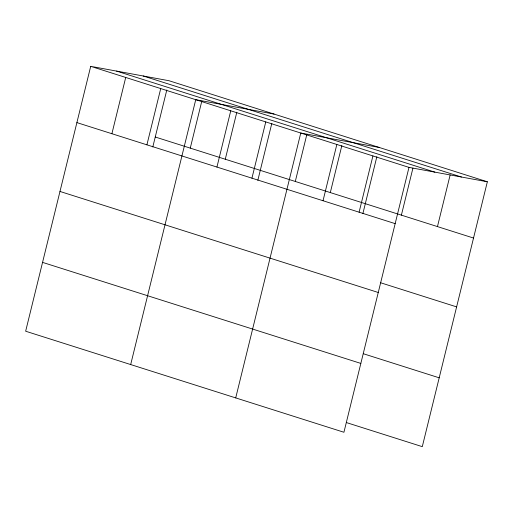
<?xml version="1.0" encoding="UTF-8"?>
<svg xmlns="http://www.w3.org/2000/svg" width="513" height="513" viewBox="0 0 513 513"><rect width="100%" height="100%" fill="white"/><g stroke="black" fill="none" stroke-linecap="round" stroke-linejoin="round"><path stroke-width="0.77" d="M90.711 66.344L25.65 331.218L343.928 432.26L408.989 167.379L90.711 66.344L169.072 80.74L487.35 181.782L422.289 446.656L346.39 422.565M111.898 133.72L125.723 77.457M146.91 144.833L160.729 88.569M152.81 146.949L166.802 89.993M130.68 364.563L195.742 99.682L274.102 114.085M190.265 148.122L201.814 101.106M216.935 167.065L230.754 110.795M225.271 159.235L236.82 112.219M251.941 178.178L265.766 121.908M257.84 180.294L271.832 123.332M235.711 397.902L300.772 133.027L379.133 147.43M295.296 181.461L306.845 134.444M323.023 200.743L336.842 144.474M330.308 192.58L341.85 145.564M359.094 212.19L372.919 155.926M362.871 213.639L376.863 156.677M401.384 215.146L412.933 168.129M437.461 226.592L450.145 174.952M408.989 167.379L487.35 181.782M143.21 75.988L461.488 177.03M116.573 71.095L434.844 172.131M155.253 137.009L473.531 238.045M76.892 122.607L395.17 223.642M380.723 282.791L456.621 306.889M59.983 191.452L378.261 292.487M363.3 353.72L439.199 377.818M42.56 262.38L360.838 363.416"/></g></svg>
